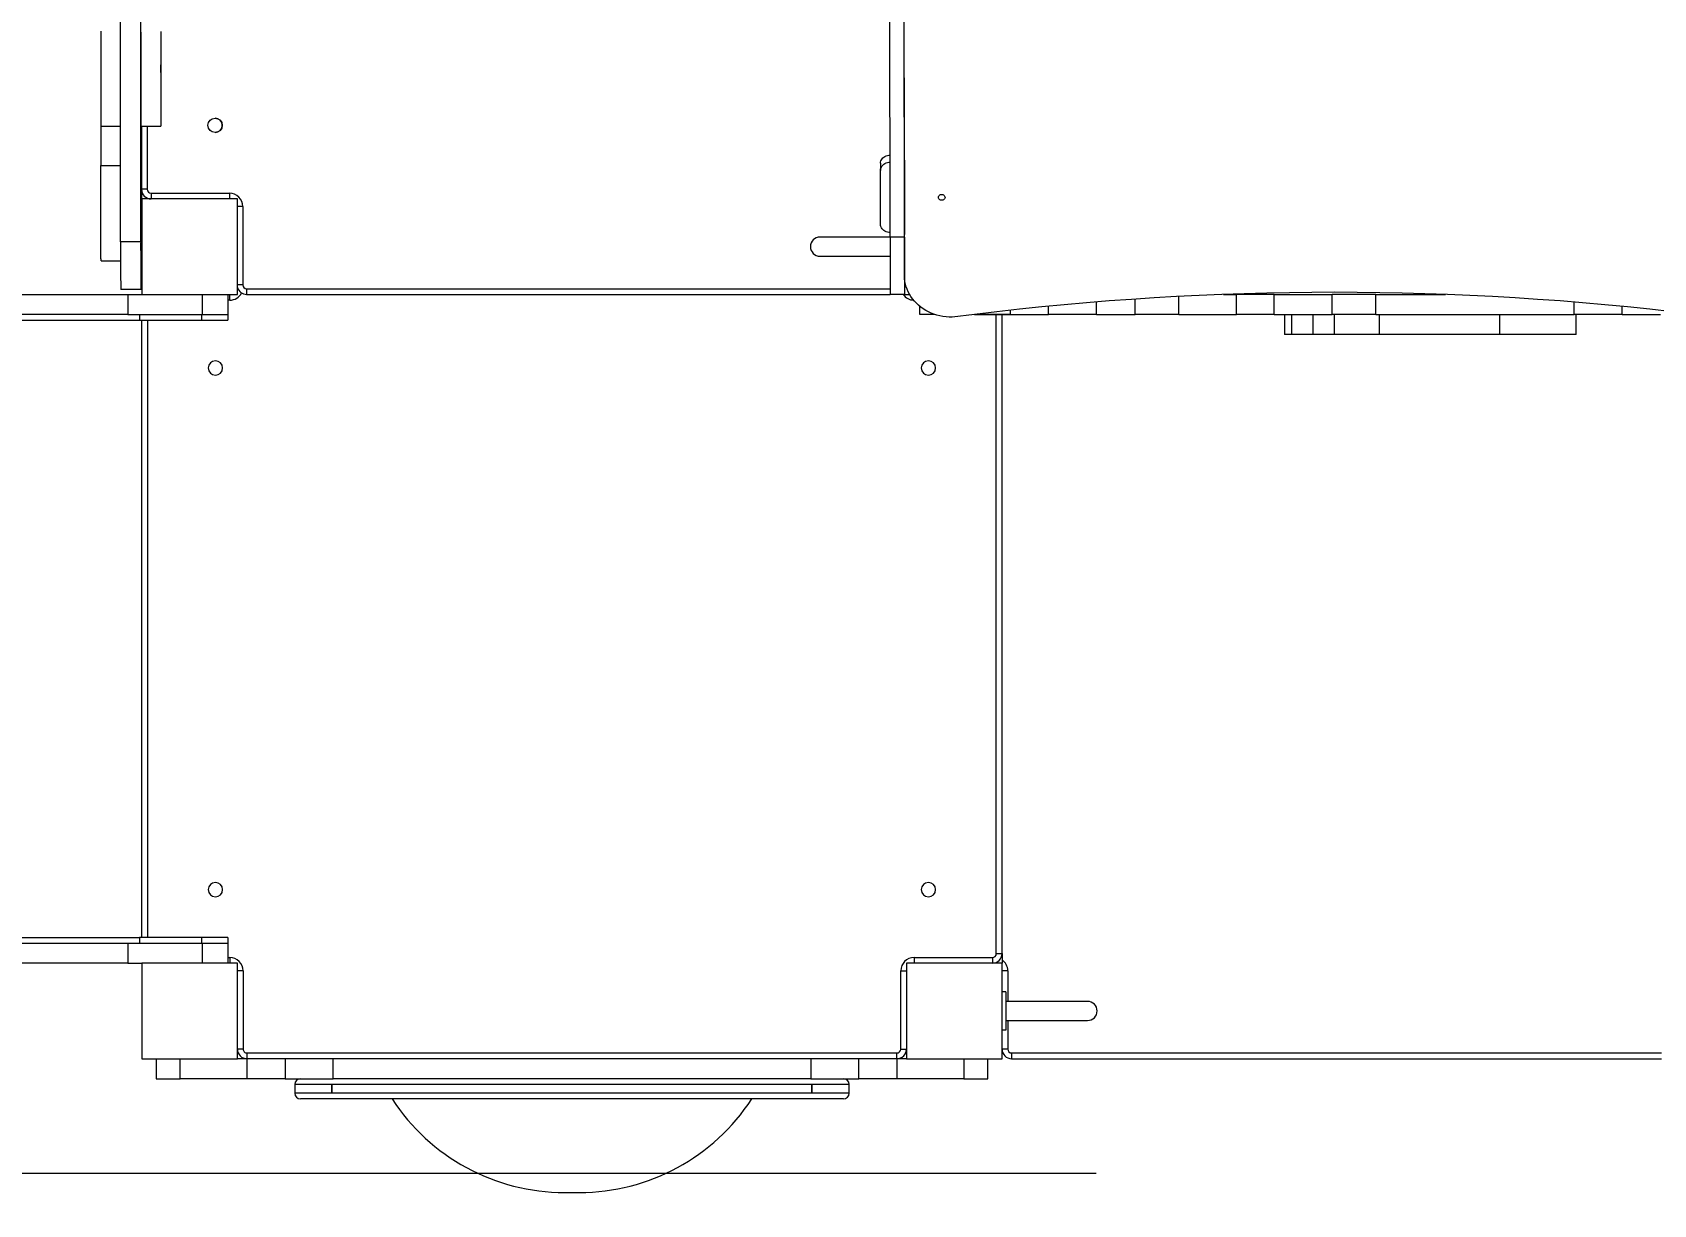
# Model space of a CAD drawing. Header units: millimetres. Extents: x -4720 to 4033, y -3120 to 3272.
# Drawn here: x -1032 to 665, y -981 to 246 of the extents above; entities that cross this region are included whole.
import ezdxf

# ---------------------------------------------------------------- set-up
doc = ezdxf.new("R2010")
doc.units = ezdxf.units.MM
for name, color, linetype in [('DIKOM_ОБЪЕКТ', 7, 'Continuous'), ('DIKOM_РАЗМЕР_ЗОНА', 7, 'Continuous'), ('DIKOM_РАЗМЕР_ОБЪЕКТА', 7, 'Continuous')]:
    doc.layers.add(name, color=color, linetype=linetype)
doc.styles.add('style1', font='arial.ttf', dxfattribs={"width": 0.8})
doc.dimstyles.new('1-50', dxfattribs={"dimtxt": 300, "dimasz": 200, "dimexe": 100, "dimexo": 0, "dimgap": 100, "dimtad": 1, "dimtxsty": 'style1', "dimcen": 200, "dimclrd": 7, "dimclre": 7, "dimclrt": 7, "dimadec": 1, "dimazin": 2, "dimtfac": 1, "dimtmove": 0, "dimatfit": 2, "dimfxl": 0, "dimlwd": 25, "dimlwe": 18, "dimarcsym": 0})

# ---------------------------------------------------------------- blocks, each defined once
blk = doc.blocks.new('*D0')
at = {"layer": 'Defpoints', "color": 0, "transparency": 16777216}
for p in [(-817, 1751.8), (-2842.3, -948.2), (81.5, -948.2)]:
    blk.add_point(p, dxfattribs=at)
at = {"layer": 'DIKOM_РАЗМЕР_ОБЪЕКТА', "color": 7, "lineweight": 18, "transparency": 16777216}
for p, q in [((-817, 1751.8), (-2942.3, 1751.8)), ((81.5, -948.2), (-2942.3, -948.2))]:
    blk.add_line(p, q, dxfattribs=at)
at = {"layer": 'DIKOM_РАЗМЕР_ОБЪЕКТА', "color": 7, "lineweight": 25, "transparency": 16777216}
blk.add_line((-2842.3, 1551.8), (-2842.3, -748.2), dxfattribs=at)
at = {"layer": 'DIKOM_РАЗМЕР_ОБЪЕКТА', "color": 7, "transparency": 16777216}
for points in [[(-2875.7, 1551.8), (-2809, 1551.8), (-2842.3, 1751.8)], [(-2875.7, -748.2), (-2809, -748.2), (-2842.3, -948.2)]]:
    blk.add_solid(points, dxfattribs=at)
at = {"layer": 'DIKOM_РАЗМЕР_ОБЪЕКТА', "color": 7, "transparency": 16777216, "insert": (-3095.5, 80.5), "char_height": 300, "attachment_point": 5, "rotation": 90, "style": 'style1'}
blk.add_mtext('2700', dxfattribs=at)
blk = doc.blocks.new('*D1')
at = {"layer": 'Defpoints', "color": 0, "transparency": 16777216}
for p in [(2030.1, 408.2), (-2367.2, 87.4), (-2367.2, -1711.2)]:
    blk.add_point(p, dxfattribs=at)
at = {"layer": 'DIKOM_РАЗМЕР_ОБЪЕКТА', "color": 7, "lineweight": 18, "transparency": 16777216}
for p, q in [((2030.1, 408.2), (2030.1, -1811.2)), ((-2367.2, 87.4), (-2367.2, -1811.2))]:
    blk.add_line(p, q, dxfattribs=at)
at = {"layer": 'DIKOM_РАЗМЕР_ОБЪЕКТА', "color": 7, "lineweight": 25, "transparency": 16777216}
blk.add_line((1830.1, -1711.2), (-2167.2, -1711.2), dxfattribs=at)
at = {"layer": 'DIKOM_РАЗМЕР_ОБЪЕКТА', "color": 7, "transparency": 16777216}
for points in [[(-2167.2, -1677.8), (-2167.2, -1744.5), (-2367.2, -1711.2)], [(1830.1, -1677.8), (1830.1, -1744.5), (2030.1, -1711.2)]]:
    blk.add_solid(points, dxfattribs=at)
at = {"layer": 'DIKOM_РАЗМЕР_ОБЪЕКТА', "color": 7, "transparency": 16777216, "insert": (-108.4, -1458), "char_height": 300, "attachment_point": 5, "style": 'style1'}
blk.add_mtext('4400', dxfattribs=at)
blk = doc.blocks.new('*D2')
at = {"layer": 'Defpoints', "color": 0, "transparency": 16777216}
for p in [(4032.8, 243.9), (-3867.2, -1428.2), (4032.8, -3020.2)]:
    blk.add_point(p, dxfattribs=at)
at = {"layer": 'DIKOM_РАЗМЕР_ЗОНА', "color": 7, "lineweight": 18, "transparency": 16777216}
for p, q in [((4032.8, 243.9), (4032.8, -3120.2)), ((-3867.2, -1428.2), (-3867.2, -3120.2))]:
    blk.add_line(p, q, dxfattribs=at)
at = {"layer": 'DIKOM_РАЗМЕР_ЗОНА', "color": 7, "lineweight": 25, "transparency": 16777216}
blk.add_line((-3667.2, -3020.2), (3832.8, -3020.2), dxfattribs=at)
at = {"layer": 'DIKOM_РАЗМЕР_ЗОНА', "color": 7, "transparency": 16777216}
for points in [[(-3667.2, -2986.9), (-3667.2, -3053.5), (-3867.2, -3020.2)], [(3832.8, -2986.9), (3832.8, -3053.5), (4032.8, -3020.2)]]:
    blk.add_solid(points, dxfattribs=at)
at = {"layer": 'DIKOM_РАЗМЕР_ЗОНА', "color": 7, "transparency": 16777216, "insert": (98.8, -2767), "char_height": 300, "attachment_point": 5, "style": 'style1'}
blk.add_mtext('7900', dxfattribs=at)
blk = doc.blocks.new('*D3')
at = {"layer": 'Defpoints', "color": 0, "transparency": 16777216}
for p in [(-4270.1, 3271.8), (-868.5, 3271.8), (-2867.2, -2428.2)]:
    blk.add_point(p, dxfattribs=at)
at = {"layer": 'DIKOM_РАЗМЕР_ЗОНА', "color": 7, "lineweight": 18, "transparency": 16777216}
for p, q in [((-868.5, 3271.8), (-4370.1, 3271.8)), ((-2867.2, -2428.2), (-4370.1, -2428.2))]:
    blk.add_line(p, q, dxfattribs=at)
at = {"layer": 'DIKOM_РАЗМЕР_ЗОНА', "color": 7, "lineweight": 25, "transparency": 16777216}
blk.add_line((-4270.1, -2228.2), (-4270.1, 3071.8), dxfattribs=at)
at = {"layer": 'DIKOM_РАЗМЕР_ЗОНА', "color": 7, "transparency": 16777216}
for points in [[(-4303.5, 3071.8), (-4236.8, 3071.8), (-4270.1, 3271.8)], [(-4303.5, -2228.2), (-4236.8, -2228.2), (-4270.1, -2428.2)]]:
    blk.add_solid(points, dxfattribs=at)
at = {"layer": 'DIKOM_РАЗМЕР_ЗОНА', "color": 7, "transparency": 16777216, "insert": (-4523.3, 421.8), "char_height": 300, "attachment_point": 5, "rotation": 90, "style": 'style1'}
blk.add_mtext('5700', dxfattribs=at)

msp = doc.modelspace()

# ---------------------------------------------------------------- linework, layer by layer
at = {"layer": 'DIKOM_ОБЪЕКТ', "color": 7, "linetype": 'Continuous', "lineweight": 15}
for p, q in [((-119.31, 115.362), (-119.523, 424.1)), ((-939.319, 26.762), (-939.319, 395.11)), ((-918.319, 26.762), (-918.319, 395.11)), ((-134.323, 31.817), (-134.55, 361.817)), ((-119.323, 31.817), (-119.55, 361.817)), ((-840.484, 156.262), (-840.484, 156.262)), ((-960.101, 147.96), (-939.319, 147.96)), ((-959.967, 147.96), (-959.967, 106.762)), ((-918.101, 147.96), (-897.101, 147.96)), ((-918.08, 147.339), (-918.08, 147.96)), ((-917.484, 147.96), (-917.484, 26.762)), ((-917.476, 147.96), (-917.476, 81.762)), ((-911.484, 147.96), (-911.484, 81.762)), ((-840.484, 141.262), (-840.484, 141.262)), ((-917.716, 131.762), (-917.847, 131.762)), ((-959.967, 106.762), (-939.319, 106.762)), ((-144.285, 109.006), (-144.3, 101.506)), ((-119.307, 108.818), (-119.257, 36.938)), ((-144.262, 45.214), (-144.3, 101.506)), ((-911.484, 81.762), (-917.476, 81.762)), ((-917.462, 81.227), (-917.462, 71.762)), ((-917.129, 71.762), (-917.462, 71.762)), ((-917.129, 71.762), (-917.129, -28.238)), ((-817.129, 71.762), (-917.129, 71.762)), ((-907.484, 77.762), (-825.484, 77.762)), ((-817.129, -28.238), (-817.129, 71.762)), ((-811.484, 63.762), (-817.129, 63.762)), ((-811.484, 63.762), (-811.484, -18.238)), ((-918.319, 26.762), (-939.319, 26.762)), ((-134.323, 31.762), (-207.587, 31.762)), ((-119.323, 31.817), (-134.323, 31.817)), ((-119.224, -8.913), (-119.252, 31.357)), ((-959.847, 6.762), (-939.314, 6.762)), ((-207.587, 11.762), (-134.305, 11.762)), ((-119.187, -10.567), (-119.187, -28.238)), ((-1152.378, -28.238), (-931.879, -28.238)), ((-918.259, -23.238), (-939.259, -23.238)), ((-931.879, -28.238), (-931.879, -49.238)), ((-931.879, -28.238), (-917.129, -28.238)), ((-917.543, -23.238), (-918.259, -23.238)), ((-917.129, -28.238), (-817.129, -28.238)), ((-854.004, -28.238), (-854.004, -49.238)), ((-827.129, -28.238), (-827.129, -49.238)), ((-825.129, -34.238), (-825.129, -28.238)), ((-811.484, -18.238), (-817.129, -18.238)), ((-807.484, -22.238), (-134.243, -22.238)), ((-807.476, -28.238), (-134.199, -28.238)), ((-119.199, -28.238), (-134.199, -28.238)), ((-119.187, -28.238), (-119.199, -28.238)), ((-119.187, -28.238), (-113.955, -28.238)), ((121.986, -49.238), (121.986, -33.144)), ((167.789, -49.238), (167.789, -30.367)), ((214.615, -28.238), (228.248, -28.238)), ((228.248, -49.238), (228.248, -28.238)), ((267.752, -28.238), (228.248, -28.238)), ((267.752, -49.238), (267.752, -28.238)), ((267.752, -28.238), (328.117, -28.238)), ((328.117, -49.238), (328.117, -28.238)), ((373.848, -28.238), (328.117, -28.238)), ((373.848, -49.238), (373.848, -28.238)), ((373.848, -28.238), (446.962, -28.238)), ((-931.879, -49.238), (-1152.378, -49.238)), ((-931.879, -49.238), (-854.004, -49.238)), ((-919.457, -49.238), (-919.457, -55.238)), ((-854.767, -49.238), (-854.767, -55.238)), ((-854.004, -49.238), (-827.129, -49.238)), ((-825.129, -34.238), (-827.129, -34.238)), ((-827.129, -49.238), (-827.129, -55.238)), ((-103.266, -49.238), (-103.266, -40.611)), ((-87.413, -49.238), (-103.266, -49.238)), ((-8.295, -49.238), (-45.891, -49.238)), ((-45.891, -49.238), (-7.914, -49.238)), ((-23.129, -718.238), (-23.129, -49.238)), ((-17.129, -718.238), (-17.129, -49.238)), ((-8.295, -49.238), (-8.295, -44.821)), ((-8.295, -49.238), (31.591, -49.238)), ((31.591, -49.238), (31.591, -40.649)), ((81.531, -49.238), (31.591, -49.238)), ((81.531, -49.238), (81.531, -36.17)), ((81.531, -49.238), (121.986, -49.238)), ((167.789, -49.238), (121.986, -49.238)), ((167.789, -49.238), (228.248, -49.238)), ((267.752, -49.238), (228.248, -49.238)), ((267.752, -49.238), (328.117, -49.238)), ((278.31, -49.238), (278.31, -70.238)), ((286.197, -70.238), (286.197, -49.238)), ((308.432, -70.238), (308.432, -49.238)), ((373.848, -49.238), (328.117, -49.238)), ((330.662, -70.238), (330.662, -49.238)), ((373.848, -49.238), (581.531, -49.238)), ((377.682, -70.238), (377.682, -49.238)), ((503.765, -70.238), (503.765, -49.238)), ((581.531, -49.238), (581.531, -36.29)), ((631.591, -49.238), (581.531, -49.238)), ((583.399, -70.238), (583.399, -49.238)), ((631.591, -49.238), (631.591, -40.805)), ((631.656, -49.238), (631.591, -49.238)), ((631.656, -49.238), (631.656, -40.811)), ((631.656, -49.238), (671.704, -49.238)), ((-1164.8, -55.238), (-919.457, -55.238)), ((-919.457, -55.238), (-854.767, -55.238)), ((-917.129, -701.238), (-917.129, -55.238)), ((-911.129, -55.238), (-911.129, -701.238)), ((-854.767, -55.238), (-827.129, -55.238)), ((286.197, -70.238), (278.31, -70.238)), ((308.432, -70.238), (286.197, -70.238)), ((330.662, -70.238), (308.432, -70.238)), ((377.682, -70.238), (330.662, -70.238)), ((503.765, -70.238), (377.682, -70.238)), ((583.399, -70.238), (503.765, -70.238)), ((-1164.8, -701.238), (-919.457, -701.238)), ((-1152.378, -707.238), (-931.879, -707.238)), ((-931.879, -707.238), (-931.879, -728.238)), ((-931.879, -707.238), (-854.004, -707.238)), ((-854.767, -701.238), (-919.457, -701.238)), ((-919.457, -701.238), (-919.457, -707.238)), ((-827.129, -701.238), (-854.767, -701.238)), ((-854.767, -701.238), (-854.767, -707.238)), ((-854.004, -707.238), (-854.004, -728.238)), ((-854.004, -707.238), (-827.129, -707.238)), ((-827.129, -701.238), (-827.129, -707.238)), ((-827.129, -707.238), (-827.129, -728.238)), ((-931.879, -728.238), (-1152.378, -728.238)), ((-931.879, -728.238), (-917.129, -728.238)), ((-917.129, -728.238), (-917.129, -828.238)), ((-817.129, -728.238), (-917.129, -728.238)), ((-827.129, -722.238), (-825.129, -722.238)), ((-825.129, -722.238), (-825.129, -728.238)), ((-817.129, -828.238), (-817.129, -728.238)), ((-17.129, -728.238), (-117.129, -728.238)), ((-117.129, -728.238), (-117.129, -828.238)), ((-109.129, -722.238), (-27.129, -722.238)), ((-109.129, -722.238), (-109.129, -728.238)), ((-27.129, -722.238), (-27.129, -728.238)), ((-23.129, -718.238), (-17.129, -718.238)), ((-17.129, -718.238), (-17.129, -728.238)), ((-17.129, -828.238), (-17.129, -728.238)), ((-811.129, -736.238), (-817.129, -736.238)), ((-811.129, -736.238), (-811.129, -818.238)), ((-123.129, -818.238), (-123.129, -736.238)), ((-123.129, -736.238), (-117.129, -736.238)), ((-11.129, -736.238), (-17.129, -736.238)), ((-11.129, -736.238), (-11.129, -768.238)), ((-13.129, -758.238), (-17.129, -758.238)), ((-13.129, -758.238), (-13.129, -798.238)), ((72.371, -768.238), (-13.129, -768.238)), ((-13.129, -788.238), (72.371, -788.238)), ((-11.129, -788.238), (-11.129, -818.238)), ((-13.129, -798.238), (-17.129, -798.238)), ((-917.129, -828.238), (-817.129, -828.238)), ((-902.129, -828.238), (-902.129, -849.238)), ((-877.129, -849.238), (-877.129, -828.238)), ((-811.129, -818.238), (-817.129, -818.238)), ((-807.129, -828.238), (-817.129, -828.238)), ((-807.129, -822.238), (-127.129, -822.238)), ((-807.129, -822.238), (-807.129, -828.238)), ((-807.129, -828.238), (-807.129, -849.238)), ((-767.129, -828.238), (-807.129, -828.238)), ((-767.129, -828.238), (-767.129, -849.238)), ((-717.129, -828.238), (-767.129, -828.238)), ((-717.129, -849.238), (-717.129, -828.238)), ((-217.129, -828.238), (-717.129, -828.238)), ((-217.129, -828.238), (-217.129, -849.238)), ((-167.129, -828.238), (-217.129, -828.238)), ((-167.129, -849.238), (-167.129, -828.238)), ((-127.129, -828.238), (-167.129, -828.238)), ((-127.129, -828.238), (-127.129, -822.238)), ((-127.129, -828.238), (-127.129, -849.238)), ((-117.129, -828.238), (-127.129, -828.238)), ((-123.129, -818.238), (-117.129, -818.238)), ((-117.129, -828.238), (-17.129, -828.238)), ((-57.129, -828.238), (-57.129, -849.238)), ((-32.129, -849.238), (-32.129, -828.238)), ((-11.129, -818.238), (-17.129, -818.238)), ((-7.129, -822.238), (672.871, -822.238)), ((-7.129, -822.238), (-7.129, -828.238)), ((-7.129, -828.238), (672.871, -828.238)), ((-902.129, -849.238), (-877.129, -849.238)), ((-807.129, -849.238), (-877.129, -849.238)), ((-767.129, -849.238), (-807.129, -849.238)), ((-767.129, -849.238), (-717.129, -849.238)), ((-757.129, -855.238), (-757.129, -864.238)), ((-718.276, -855.238), (-757.129, -855.238)), ((-718.276, -864.238), (-757.129, -864.238)), ((-718.276, -864.238), (-718.276, -855.238)), ((-215.981, -855.238), (-718.276, -855.238)), ((-718.276, -855.238), (-718.276, -864.238)), ((-215.981, -864.238), (-718.276, -864.238)), ((-217.129, -849.238), (-717.129, -849.238)), ((-217.129, -849.238), (-167.129, -849.238)), ((-215.981, -864.238), (-215.981, -855.238)), ((-215.981, -855.238), (-215.981, -864.238)), ((-177.129, -855.238), (-215.981, -855.238)), ((-177.129, -864.238), (-215.981, -864.238)), ((-177.129, -864.238), (-177.129, -855.238)), ((-127.129, -849.238), (-167.129, -849.238)), ((-57.129, -849.238), (-127.129, -849.238)), ((-57.129, -849.238), (-32.129, -849.238)), ((-713.08, -870.238), (-751.129, -870.238)), ((-221.177, -870.238), (-713.08, -870.238)), ((-183.129, -870.238), (-221.177, -870.238)), ((-474.883, -968.238), (-459.375, -968.238))]:
    msp.add_line(p, q, dxfattribs=at)
at = {"layer": 'DIKOM_ОБЪЕКТ', "color": 7, "linetype": 'Continuous', "lineweight": 15, "flags": 128}
for points in [[(-960.155, 247.259), (-960.157, 244.556), (-960.16, 241.73), (-960.162, 238.789), (-960.164, 235.744), (-960.166, 232.605), (-960.168, 229.382), (-960.169, 226.087), (-960.17, 222.731), (-960.171, 219.324), (-960.172, 215.88), (-960.172, 212.408), (-960.172, 208.921), (-960.172, 205.432), (-960.172, 201.95), (-960.171, 198.489), (-960.171, 195.06), (-960.17, 191.675), (-960.168, 188.345), (-960.167, 185.081), (-960.165, 181.895), (-960.163, 178.797), (-960.161, 175.797), (-960.159, 172.906), (-960.156, 170.134), (-960.153, 167.49), (-960.151, 164.983), (-960.148, 162.621), (-960.144, 160.413), (-960.141, 158.365), (-960.138, 156.486), (-960.134, 154.78), (-960.13, 153.255), (-960.126, 151.914), (-960.122, 150.764), (-960.118, 149.806), (-960.114, 149.046), (-960.11, 148.485), (-960.106, 148.125), (-960.102, 147.967), (-960.101, 147.96)], [(-918.156, 246.211), (-918.158, 243.458), (-918.161, 240.586), (-918.163, 237.603), (-918.165, 234.519), (-918.167, 231.346), (-918.168, 228.094), (-918.169, 224.773), (-918.17, 221.396), (-918.171, 217.973), (-918.172, 214.516), (-918.172, 211.038), (-918.172, 207.548), (-918.172, 204.06), (-918.172, 200.586), (-918.171, 197.136), (-918.17, 193.723)], [(-897.156, 246.211), (-897.158, 243.458), (-897.161, 240.586), (-897.163, 237.603), (-897.165, 234.519), (-897.167, 231.346), (-897.168, 228.094), (-897.169, 224.773), (-897.17, 221.396), (-897.171, 217.973), (-897.172, 214.516), (-897.172, 211.038), (-897.172, 207.548), (-897.172, 204.06), (-897.172, 200.586), (-897.171, 197.136), (-897.17, 193.723)], [(-897.17, 193.723), (-897.169, 190.358), (-897.168, 187.052), (-897.166, 183.818), (-897.164, 180.665), (-897.162, 177.604), (-897.16, 174.646), (-897.158, 171.801), (-897.155, 169.078), (-897.152, 166.487), (-897.149, 164.036), (-897.146, 161.734), (-897.143, 159.588), (-897.14, 157.606), (-897.136, 155.794), (-897.132, 154.158), (-897.129, 152.705), (-897.125, 151.439), (-897.121, 150.364), (-897.117, 149.483), (-897.113, 148.801), (-897.109, 148.319), (-897.104, 148.039), (-897.1, 147.961), (-897.096, 148.087), (-897.092, 148.415), (-897.088, 148.944), (-897.084, 149.673), (-897.08, 150.6), (-897.076, 151.72), (-897.072, 153.031), (-897.068, 154.528), (-897.064, 156.205), (-897.061, 158.058), (-897.058, 160.079), (-897.054, 162.263), (-897.051, 164.601), (-897.048, 167.085), (-897.046, 169.708), (-897.043, 172.461), (-897.041, 175.334), (-897.038, 178.317), (-897.037, 181.4), (-897.035, 184.573), (-897.033, 187.826), (-897.032, 191.146), (-897.031, 194.523), (-897.03, 197.946), (-897.03, 201.403), (-897.029, 204.882), (-897.029, 208.371), (-897.029, 211.859), (-897.03, 215.334), (-897.03, 218.783), (-897.031, 222.197), (-897.032, 225.562), (-897.034, 228.867), (-897.035, 232.102), (-897.037, 235.255), (-897.039, 238.315), (-897.041, 241.273), (-897.044, 244.118), (-897.046, 246.841)], [(-897.105, 207.011), (-897.105, 206.17), (-897.104, 205.419), (-897.104, 204.795), (-897.103, 204.33), (-897.102, 204.047), (-897.101, 203.96), (-897.1, 204.074), (-897.099, 204.383), (-897.098, 204.871), (-897.097, 205.513), (-897.096, 206.279), (-897.096, 207.129), (-897.096, 208.02), (-897.096, 208.909), (-897.096, 209.75), (-897.097, 210.501), (-897.098, 211.124), (-897.099, 211.589), (-897.1, 211.872), (-897.101, 211.959), (-897.102, 211.845), (-897.103, 211.537), (-897.104, 211.049), (-897.105, 210.406), (-897.105, 209.64), (-897.105, 208.791), (-897.105, 207.899), (-897.105, 207.011)], [(-918.17, 193.723), (-918.169, 190.358), (-918.168, 187.052), (-918.166, 183.818), (-918.165, 180.665), (-918.162, 177.604), (-918.16, 174.646), (-918.158, 171.801), (-918.155, 169.078), (-918.152, 166.487), (-918.149, 164.036), (-918.146, 161.734), (-918.143, 159.588), (-918.14, 157.606), (-918.136, 155.794), (-918.132, 154.158), (-918.129, 152.705), (-918.125, 151.439), (-918.121, 150.364), (-918.117, 149.483), (-918.113, 148.801), (-918.108, 148.319), (-918.104, 148.039), (-918.101, 147.96)], [(-918.08, 147.339), (-918.079, 145.676), (-918.077, 144.14), (-918.075, 142.745), (-918.073, 141.506), (-918.071, 140.435), (-918.069, 139.544), (-918.067, 138.841), (-918.065, 138.334), (-918.062, 138.028), (-918.06, 137.927), (-918.057, 138.031), (-918.055, 138.338), (-918.053, 138.847), (-918.05, 139.552), (-918.048, 140.445), (-918.046, 141.518), (-918.044, 142.759), (-918.043, 144.155), (-918.041, 145.693), (-918.04, 147.356), (-918.039, 147.96)], [(-917.871, 147.96), (-917.871, 147.604), (-917.87, 145.582), (-917.869, 143.627), (-917.868, 141.762), (-917.867, 140.006), (-917.865, 138.379), (-917.863, 136.899), (-917.861, 135.582), (-917.859, 134.441), (-917.857, 133.491), (-917.855, 132.741), (-917.852, 132.199), (-917.85, 131.872), (-917.847, 131.762)], [(-917.716, 131.762), (-917.714, 131.872), (-917.711, 132.199), (-917.709, 132.741), (-917.707, 133.491), (-917.704, 134.441), (-917.702, 135.582), (-917.7, 136.899), (-917.699, 138.379), (-917.697, 140.006), (-917.696, 141.762), (-917.694, 143.627), (-917.694, 145.582), (-917.693, 147.604), (-917.693, 147.96)], [(-959.847, 6.762), (-959.853, 6.863), (-959.858, 7.165), (-959.863, 7.667), (-959.869, 8.369), (-959.874, 9.269), (-959.879, 10.366), (-959.884, 11.656), (-959.889, 13.139), (-959.894, 14.809), (-959.899, 16.665), (-959.904, 18.702), (-959.909, 20.917), (-959.913, 23.305), (-959.918, 25.86), (-959.922, 28.579), (-959.926, 31.455), (-959.93, 34.483), (-959.934, 37.656), (-959.937, 40.968), (-959.941, 44.413), (-959.944, 47.983), (-959.947, 51.672), (-959.95, 55.472), (-959.952, 59.375), (-959.955, 63.374), (-959.957, 67.46), (-959.959, 71.624), (-959.961, 75.86), (-959.962, 80.158), (-959.964, 84.51), (-959.965, 88.906), (-959.966, 93.339), (-959.966, 97.798), (-959.967, 102.276), (-959.967, 106.762)], [(-144.3, 101.506), (-144.199, 102.738), (-143.897, 103.945), (-143.399, 105.103), (-142.716, 106.188), (-141.862, 107.177), (-140.853, 108.051), (-139.712, 108.791), (-138.46, 109.383), (-137.123, 109.815), (-135.729, 110.078), (-134.306, 110.166)], [(-144.285, 109.006), (-144.184, 110.238), (-143.881, 111.445), (-143.384, 112.603), (-142.701, 113.688), (-141.846, 114.677), (-140.838, 115.551), (-139.696, 116.291), (-138.444, 116.883), (-137.108, 117.315), (-135.714, 117.578), (-134.291, 117.666)], [(-119.308, 112.19), (-119.308, 111.034), (-119.307, 109.889), (-119.307, 108.818)], [(-907.484, 77.762), (-907.483, 76.591), (-907.483, 75.466), (-907.482, 74.429), (-907.481, 73.519), (-907.48, 72.773), (-907.479, 72.219), (-907.478, 71.877), (-907.476, 71.762)], [(-825.484, 77.762), (-825.483, 76.591), (-825.483, 75.466), (-825.482, 74.429), (-825.482, 73.519), (-825.48, 72.773), (-825.479, 72.219), (-825.478, 71.877), (-825.476, 71.762)], [(-83.781, 73.36), (-83.68, 74.085), (-83.381, 74.768), (-82.902, 75.37), (-82.271, 75.854), (-81.524, 76.194), (-80.705, 76.369), (-79.861, 76.369), (-79.042, 76.194), (-78.294, 75.854), (-77.663, 75.37), (-77.183, 74.768), (-76.883, 74.085), (-76.781, 73.36), (-76.882, 72.634), (-77.181, 71.951), (-77.66, 71.35), (-78.291, 70.865), (-79.038, 70.526), (-79.857, 70.351), (-80.701, 70.351), (-81.52, 70.526), (-82.268, 70.865), (-82.899, 71.35), (-83.379, 71.951), (-83.679, 72.634), (-83.781, 73.36)], [(-134.256, 36.554), (-135.679, 36.642), (-137.073, 36.904), (-138.41, 37.336), (-139.663, 37.928), (-140.806, 38.669), (-141.815, 39.543), (-142.671, 40.532), (-143.355, 41.616), (-143.855, 42.774), (-144.159, 43.981), (-144.262, 45.214)], [(-119.257, 36.938), (-119.256, 35.981), (-119.255, 35.177), (-119.254, 34.565)], [(-939.319, 26.762), (-939.319, 23.492), (-939.318, 20.236), (-939.318, 17.008), (-939.317, 13.821), (-939.316, 10.69), (-939.314, 7.628), (-939.313, 4.648), (-939.311, 1.762), (-939.309, -1.017), (-939.306, -3.676), (-939.304, -6.205), (-939.301, -8.593), (-939.298, -10.83), (-939.295, -12.906), (-939.292, -14.811), (-939.289, -16.539), (-939.285, -18.082), (-939.282, -19.432), (-939.278, -20.584), (-939.274, -21.534), (-939.271, -22.277), (-939.267, -22.81), (-939.263, -23.131), (-939.259, -23.238)], [(-918.319, 26.762), (-918.319, 23.492), (-918.318, 20.236), (-918.318, 17.008), (-918.317, 13.821), (-918.316, 10.69), (-918.314, 7.628), (-918.313, 4.648), (-918.311, 1.762), (-918.309, -1.017), (-918.306, -3.676), (-918.304, -6.205), (-918.301, -8.593), (-918.298, -10.83), (-918.295, -12.906), (-918.292, -14.811), (-918.289, -16.539), (-918.286, -18.082), (-918.282, -19.432), (-918.278, -20.584), (-918.275, -21.534), (-918.271, -22.277), (-918.267, -22.81), (-918.263, -23.131), (-918.259, -23.238)], [(-917.543, -23.238), (-917.539, -23.131), (-917.535, -22.81), (-917.532, -22.277), (-917.528, -21.534), (-917.524, -20.584), (-917.52, -19.432), (-917.517, -18.082), (-917.513, -16.539), (-917.51, -14.811), (-917.507, -12.906), (-917.504, -10.83), (-917.501, -8.593), (-917.498, -6.205), (-917.496, -3.676), (-917.494, -1.017), (-917.492, 1.762), (-917.49, 4.648), (-917.488, 7.628), (-917.487, 10.69), (-917.486, 13.821), (-917.485, 17.008), (-917.484, 20.236), (-917.484, 23.492), (-917.484, 26.762)], [(-134.323, 31.817), (-134.32, 27.514), (-134.316, 23.324), (-134.313, 19.255), (-134.309, 15.312), (-134.305, 11.504), (-134.301, 7.837), (-134.297, 4.317), (-134.292, 0.951), (-134.288, -2.256), (-134.283, -5.298), (-134.278, -8.169), (-134.273, -10.865), (-134.268, -13.38), (-134.262, -15.711), (-134.257, -17.853), (-134.251, -19.803), (-134.246, -21.556), (-134.24, -23.111), (-134.234, -24.464), (-134.228, -25.613), (-134.222, -26.556), (-134.217, -27.291), (-134.211, -27.817), (-134.205, -28.133), (-134.199, -28.238)], [(-119.323, 31.817), (-119.32, 27.514), (-119.316, 23.324), (-119.313, 19.255), (-119.309, 15.312), (-119.305, 11.504), (-119.301, 7.837), (-119.297, 4.317), (-119.292, 0.951), (-119.288, -2.256), (-119.283, -5.298), (-119.278, -8.169), (-119.273, -10.865), (-119.268, -13.38), (-119.262, -15.711), (-119.257, -17.853), (-119.251, -19.803), (-119.246, -21.556), (-119.24, -23.111), (-119.234, -24.464), (-119.228, -25.613), (-119.222, -26.556), (-119.217, -27.291), (-119.211, -27.817), (-119.205, -28.133), (-119.199, -28.238)], [(-69.195, -52.214), (-72.465, -52.121), (-75.721, -51.844), (-78.95, -51.382), (-82.136, -50.739), (-85.268, -49.916), (-88.331, -48.918), (-91.312, -47.748), (-94.198, -46.413), (-96.978, -44.916), (-99.639, -43.266), (-102.169, -41.468), (-104.559, -39.531), (-106.797, -37.463), (-108.874, -35.273), (-110.781, -32.97), (-112.511, -30.563), (-114.055, -28.064), (-115.407, -25.483), (-116.561, -22.831), (-117.513, -20.12), (-118.258, -17.36), (-118.793, -14.565), (-119.115, -11.745), (-119.224, -8.913)], [(-807.484, -22.238), (-807.483, -23.409), (-807.483, -24.534), (-807.482, -25.571), (-807.482, -26.481), (-807.48, -27.227), (-807.479, -27.781), (-807.478, -28.123), (-807.476, -28.238)], [(684.039, -46.427), (660.614, -43.803), (637.162, -41.359), (613.687, -39.095), (590.19, -37.012), (566.672, -35.109), (543.136, -33.387), (519.583, -31.846), (496.016, -30.486), (472.436, -29.307), (448.844, -28.31), (425.244, -27.493), (401.636, -26.858), (378.023, -26.405), (354.406, -26.133), (330.787, -26.042), (307.169, -26.133), (283.552, -26.405), (259.94, -26.858), (236.333, -27.493), (212.733, -28.31), (189.143, -29.307), (165.565, -30.486), (141.999, -31.846), (118.449, -33.387), (94.915, -35.109), (71.4, -37.012), (47.905, -39.095), (24.433, -41.359), (0.985, -43.803), (-22.437, -46.427), (-45.83, -49.23), (-69.195, -52.214)]]:
    msp.add_lwpolyline(points, dxfattribs=at)
at = {"layer": 'DIKOM_ОБЪЕКТ', "color": 7, "linetype": 'Continuous', "lineweight": 15}
msp.add_circle((-840.484, 148.762), 7.5, dxfattribs=at)
at = {"layer": 'DIKOM_ОБЪЕКТ', "color": 7, "linetype": 'Continuous', "lineweight": 15, "extrusion": (2.76751e-16, 3.49148e-15, -1)}
for centre in [(840.129, -105.238), (94.129, -105.238), (840.129, -651.238), (94.129, -651.238)]:
    msp.add_circle(centre, 7.5, dxfattribs=at)
at = {"layer": 'DIKOM_ОБЪЕКТ', "color": 7, "linetype": 'Continuous', "lineweight": 15}
for centre, radius, start, end in [((-840.484, 148.762), 7.5, 0.10643, 89.99885), ((-840.484, 148.762), 7.5, 270.00115, 359.893572), ((-1110.653, 91.679), 192.854, 358.78682, 1.21318), ((-1120.286, 91.686), 202.605, 358.847111, 1.152889), ((-907.476, 81.762), 10, 180, 269.99825), ((-907.483, 81.762), 4, 180, 269.998203), ((-825.484, 63.762), 14, 0, 90.00034), ((-1111.103, 21.679), 192.935, 358.787321, 1.212679), ((-1110.47, 21.679), 192.935, 358.787321, 1.212679), ((-207.587, 21.762), 10, 90, 270), ((-825.066, -20.415), 13.823, 269.741803, 333.341577), ((-807.476, -18.238), 10, 195.157464, 269.999707), ((-807.484, -18.238), 4, 180, 269.999241), ((-109.254, -20.469), 13.73, 214.484333, 268.544861), ((-825.128, -736.238), 14, 0, 90.000461), ((-109.129, -736.238), 14, 90.000075, 179.933535), ((-27.129, -718.238), 10, 270, 0), ((-27.129, -718.238), 4, 270.000104, 359.949673), ((-25.026, -736.213), 13.898, 359.897097, 55.370192), ((72.371, -778.238), 10, 270, 90), ((-807.129, -818.238), 10, 180, 270), ((-807.129, -818.238), 4, 180, 270.000182), ((-127.129, -818.238), 10, 270, 0), ((-127.129, -818.238), 4, 270.000247, 359.949683), ((-7.129, -818.238), 10, 180, 270), ((-7.129, -818.238), 4, 180.050318, 269.999753), ((-751.129, -855.238), 6, 90, 180), ((-751.129, -864.238), 6, 180, 270), ((-183.129, -855.238), 6, 0, 90), ((-183.129, -864.238), 6, 270, 0), ((-474.883, -753.238), 215, 212.997853, 270), ((-459.375, -753.238), 215, 270, 327.004605)]:
    msp.add_arc(centre, radius, start, end, dxfattribs=at)

# ---------------------------------------------------------------- dimensions: what is measured, and where the dimension line sits
at = {"layer": 'DIKOM_РАЗМЕР_ЗОНА'}
dim = msp.add_linear_dim(base=(-4270.148, 3271.762), p1=(-2867.223, -2428.238), p2=(-868.47, 3271.762), angle=90, dimstyle='1-50', dxfattribs=at)
dim.commit()
dim.dimension.update_dxf_attribs({"geometry": '*D3', "text_midpoint": (-4270.148, 421.762), "dimtype": 160})
dim = msp.add_linear_dim(base=(4032.777, -3020.205), p1=(-3867.223, -1428.238), p2=(4032.777, 243.949), dimstyle='1-50', dxfattribs=at)
dim.commit()
dim.dimension.update_dxf_attribs({"geometry": '*D2', "text_midpoint": (98.801, -3020.205), "dimtype": 160})
at = {"layer": 'DIKOM_РАЗМЕР_ОБЪЕКТА'}
dim = msp.add_linear_dim(base=(-2842.349, -948.238), p1=(-817.039, 1751.762), p2=(81.536, -948.238), angle=90, dimstyle='1-50', dxfattribs=at)
dim.commit()
dim.dimension.update_dxf_attribs({"geometry": '*D0', "text_midpoint": (-2842.349, 80.457), "dimtype": 160})
dim = msp.add_linear_dim(base=(-2367.223, -1711.167), p1=(2030.08, 408.189), p2=(-2367.223, 87.439), text='4400', dimstyle='1-50', dxfattribs=at)
dim.commit()
dim.dimension.update_dxf_attribs({"geometry": '*D1', "text_midpoint": (-108.448, -1711.167), "dimtype": 160})

doc.saveas('drawing.dxf')
